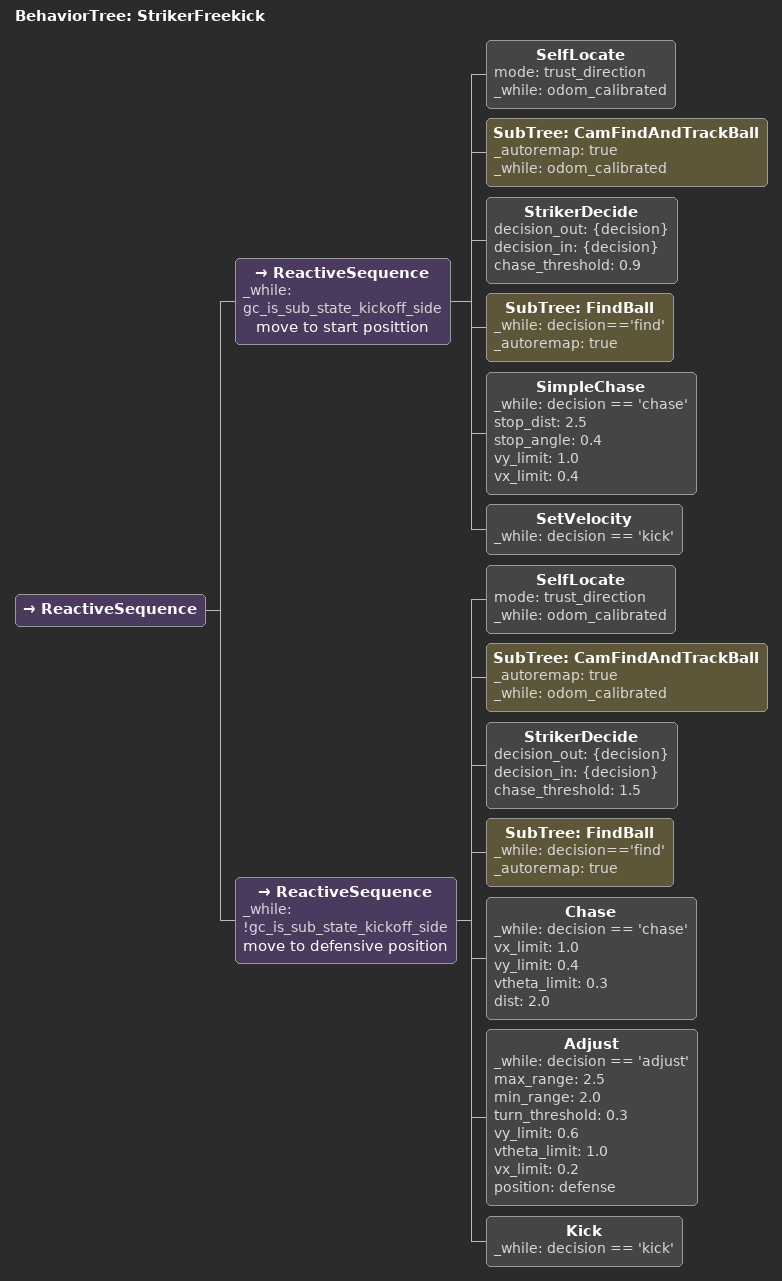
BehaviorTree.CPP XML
<root BTCPP_format="4" >
   <include path="./subtree_cam_find_and_track_ball.xml" />
   <include path="./subtree_find_ball.xml" />
   <BehaviorTree ID="StrikerFreekick">
      <ReactiveSequence>
         <ReactiveSequence _while="gc_is_sub_state_kickoff_side" name="move to start posittion">
            <SelfLocate mode="trust_direction" _while="odom_calibrated" />
            <SubTree ID="CamFindAndTrackBall" _autoremap="true" _while="odom_calibrated"/>
            <StrikerDecide decision_out="{decision}" decision_in="{decision}" chase_threshold="0.9" />
            <SubTree ID="FindBall" _while="decision=='find'" _autoremap="true" />
            <SimpleChase _while="decision == 'chase'" stop_dist="2.5" stop_angle="0.4" vy_limit="1.0" vx_limit="0.4"/>
            <SetVelocity _while="decision == 'kick'" />
         </ReactiveSequence>
         <ReactiveSequence _while="!gc_is_sub_state_kickoff_side" name="move to defensive position">
            <SelfLocate mode="trust_direction" _while="odom_calibrated" />
            <SubTree ID="CamFindAndTrackBall" _autoremap="true" _while="odom_calibrated"/>
            <StrikerDecide decision_out="{decision}" decision_in="{decision}" chase_threshold="1.5" />
            <SubTree ID="FindBall" _while="decision=='find'" _autoremap="true" />
            <Chase _while="decision == 'chase'" vx_limit="1.0" vy_limit="0.4" vtheta_limit="0.3" dist="2.0"/>
            <Adjust _while="decision == 'adjust'"  max_range="2.5" min_range="2.0" turn_threshold="0.3" vy_limit="0.6" vtheta_limit="1.0" vx_limit="0.2" position="defense"/>
            <Kick _while="decision == 'kick'" />
         </ReactiveSequence>
      </ReactiveSequence>
   </BehaviorTree>
</root>
